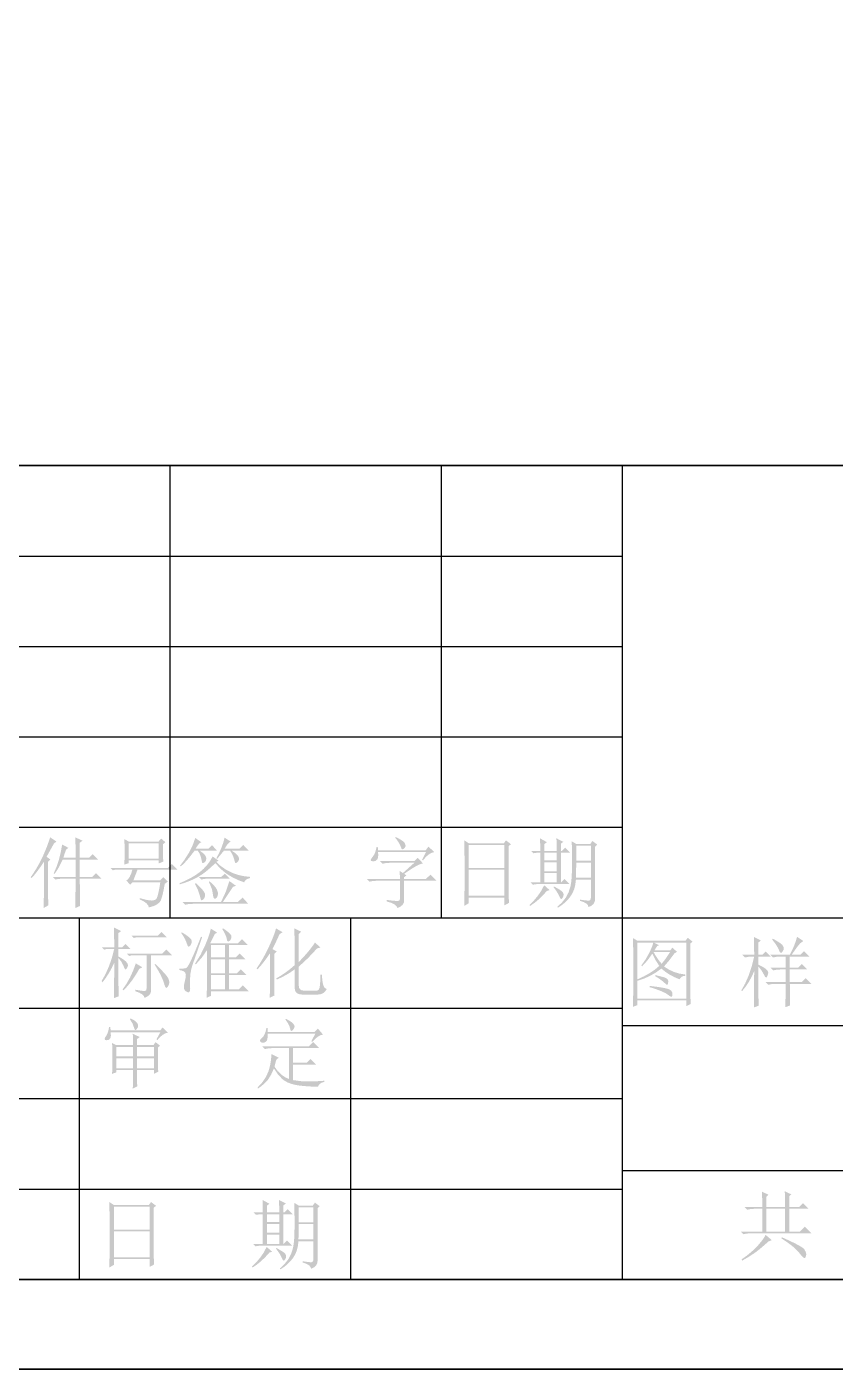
# Model space of a CAD drawing. Header units: millimetres. Extents: x 2928 to 3086, y 1537 to 1648.
# Drawn here: x 3026.66 to 3043.39, y 1536.66 to 1564.46 of the extents above; entities that cross this region are included whole.
import ezdxf

# ---------------------------------------------------------------- set-up
doc = ezdxf.new("R2010")
doc.units = ezdxf.units.MM
doc.layers.add('C00-00-00', color=7, linetype='Continuous')

msp = doc.modelspace()

# ---------------------------------------------------------------- hatches: boundary and pattern name
at = {"layer": 'C00-00-00'}
h = msp.add_hatch(color=256, dxfattribs=at)
h.paths.add_polyline_path([(3027.6656, 1547.2526), (3027.664, 1547.4759), (3027.6594, 1547.6743), (3027.8082, 1547.6061), (3027.7524, 1547.5627), (3027.7524, 1547.2526), (3027.9446, 1547.2526), (3028.019, 1547.327), (3028.1307, 1547.2154), (3027.7524, 1547.2154), (3027.7524, 1546.8557), (3028.0128, 1546.8557), (3028.0873, 1546.9302), (3028.1989, 1546.8185), (3027.7524, 1546.8185), (3027.7525, 1546.7066), (3027.7528, 1546.6065), (3027.7533, 1546.5183), (3027.7539, 1546.4418), (3027.7548, 1546.3772), (3027.7559, 1546.3244), (3027.7571, 1546.2834), (3027.7586, 1546.2542), (3027.6594, 1546.2108), (3027.6656, 1546.8185), (3027.3927, 1546.8185), (3027.3152, 1546.8139), (3027.2439, 1546.7999), (3027.1881, 1546.8557), (3027.6656, 1546.8557), (3027.6656, 1547.2154), (3027.3989, 1547.2154), (3027.3199, 1547.0542), (3027.2315, 1546.9177), (3027.2129, 1546.9302), (3027.2736, 1547.0728), (3027.3204, 1547.2154), (3027.3573, 1547.3642), (3027.3865, 1547.5255), (3027.5168, 1547.4573), (3027.4671, 1547.42), (3027.4408, 1547.3441), (3027.4113, 1547.2526)])
h.paths.add_polyline_path([(3027.0021, 1546.2108), (3027.0048, 1546.3015), (3027.0067, 1546.3813), (3027.0079, 1546.4503), (3027.0083, 1546.5085), (3027.0083, 1547.1658), (3026.9319, 1547.0542), (3026.8641, 1546.9612), (3026.8048, 1546.8867), (3026.754, 1546.8309), (3026.7354, 1546.8495), (3026.7884, 1546.9271), (3026.8491, 1547.0232), (3026.8828, 1547.0801), (3026.9186, 1547.1456), (3026.9564, 1547.2197), (3026.9959, 1547.3022), (3027.0718, 1547.4821), (3027.1385, 1547.6743), (3027.2687, 1547.5875), (3027.2191, 1547.5503), (3027.1652, 1547.4538), (3027.1214, 1547.3751), (3027.0877, 1547.3142), (3027.0641, 1547.2712), (3027.1447, 1547.2154), (3027.0951, 1547.172), (3027.0951, 1546.5271), (3027.0966, 1546.4062), (3027.1013, 1546.2666)])
h = msp.add_hatch(color=256, dxfattribs=at)
h.paths.add_polyline_path([(3029.4736, 1547.5317), (3029.474, 1547.4045), (3029.4751, 1547.3022), (3029.4771, 1547.2247), (3029.4798, 1547.172), (3029.3868, 1547.1348), (3029.3868, 1547.1968), (3028.7667, 1547.1968), (3028.7667, 1547.141), (3028.6736, 1547.11), (3028.6783, 1547.2374), (3028.6798, 1547.3725), (3028.6783, 1547.5087), (3028.6736, 1547.6371), (3028.7667, 1547.5875), (3029.3806, 1547.5875), (3029.4364, 1547.6495), (3029.5232, 1547.5751)])
h.paths.add_polyline_path([(3028.7667, 1547.5503), (3028.7667, 1547.234), (3029.3868, 1547.234), (3029.3868, 1547.5503)])
h.paths.add_polyline_path([(3029.5108, 1546.7131), (3029.497, 1546.6368), (3029.4837, 1546.5689), (3029.4707, 1546.5096), (3029.4581, 1546.4589), (3029.4459, 1546.4166), (3029.4341, 1546.3829), (3029.4226, 1546.3577), (3029.4116, 1546.341), (3029.3682, 1546.2989), (3029.3248, 1546.2708), (3029.2674, 1546.2478), (3029.1821, 1546.2232), (3029.1655, 1546.2686), (3029.1279, 1546.3116), (3029.0694, 1546.3523), (3028.9899, 1546.3906), (3028.9961, 1546.4155), (3029.0744, 1546.3937), (3029.1418, 1546.3782), (3029.1984, 1546.3689), (3029.2441, 1546.3658), (3029.2785, 1546.3705), (3029.3206, 1546.3844), (3029.3323, 1546.3941), (3029.3442, 1546.4139), (3029.3563, 1546.4437), (3029.3684, 1546.4837), (3029.3807, 1546.5337), (3029.393, 1546.5937), (3029.4054, 1546.6639), (3029.4178, 1546.7441), (3028.8473, 1546.7441), (3028.7915, 1546.6945), (3028.717, 1546.7813), (3028.7561, 1546.8139), (3028.7873, 1546.8619), (3028.815, 1546.9255), (3028.8411, 1547.0046), (3028.4876, 1547.0046), (3028.4318, 1546.9922), (3028.3822, 1547.0418), (3029.579, 1547.0418), (3029.6596, 1547.1224), (3029.7712, 1547.0046), (3028.9465, 1547.0046), (3028.8597, 1546.7813), (3029.4116, 1546.7813), (3029.4798, 1546.8495), (3029.5728, 1546.7565)])
h = msp.add_hatch(color=256, dxfattribs=at)
h.paths.add_polyline_path([(3030.142, 1547.6619), (3030.2661, 1547.5751), (3030.2378, 1547.5572), (3030.2087, 1547.5286), (3030.1789, 1547.489), (3030.1482, 1547.4386), (3030.4149, 1547.4386), (3030.4893, 1547.5131), (3030.5885, 1547.4014), (3030.2289, 1547.4014), (3030.2684, 1547.3747), (3030.3004, 1547.3503), (3030.3251, 1547.3282), (3030.3426, 1547.3084), (3030.364, 1547.2712), (3030.3715, 1547.234), (3030.3612, 1547.1906), (3030.3457, 1547.1673), (3030.3177, 1547.1472), (3030.3026, 1547.1418), (3030.2911, 1547.1441), (3030.2832, 1547.1542), (3030.2785, 1547.172), (3030.2692, 1547.2203), (3030.2537, 1547.2795), (3030.2289, 1547.3428), (3030.1917, 1547.4014), (3030.1296, 1547.4014), (3030.0583, 1547.3084), (3029.9932, 1547.2278), (3029.925, 1547.1518), (3029.8444, 1547.0728), (3029.8258, 1547.0852), (3029.9142, 1547.2033), (3030.0056, 1547.3477), (3030.0862, 1547.5056)])
h.paths.add_polyline_path([(3030.7498, 1547.6681), (3030.8738, 1547.5875), (3030.8451, 1547.5689), (3030.8149, 1547.5379), (3030.7831, 1547.4945), (3030.7498, 1547.4386), (3031.0536, 1547.4386), (3031.1342, 1547.5193), (3031.2459, 1547.4014), (3030.8924, 1547.4014), (3030.9624, 1547.3534), (3031.0123, 1547.3084), (3031.0417, 1547.2666), (3031.0495, 1547.2278), (3031.0402, 1547.1937), (3031.0185, 1547.1658), (3030.995, 1547.1472), (3030.9792, 1547.141), (3030.9684, 1547.1487), (3030.9606, 1547.172), (3030.9296, 1547.2733), (3030.9032, 1547.3319), (3030.8614, 1547.4014), (3030.7374, 1547.4014), (3030.5947, 1547.2278), (3030.5761, 1547.2402), (3030.6312, 1547.3414), (3030.6784, 1547.4464), (3030.718, 1547.5553)])
h.paths.add_polyline_path([(3030.5575, 1547.141), (3030.4657, 1547.0534), (3030.3761, 1546.9769), (3030.2889, 1546.9116), (3030.2041, 1546.8578), (3030.1172, 1546.812), (3030.0242, 1546.7707), (3029.925, 1546.7337), (3029.8196, 1546.7007), (3029.8196, 1546.7255), (3029.9386, 1546.7771), (3030.0475, 1546.8325), (3030.1463, 1546.8918), (3030.2351, 1546.955), (3030.3145, 1547.0239), (3030.3854, 1547.1007), (3030.4478, 1547.1852), (3030.5017, 1547.2774), (3030.6257, 1547.1906), (3030.5761, 1547.1658), (3030.6632, 1547.0854), (3030.7766, 1547.0066), (3030.9051, 1546.94), (3031.035, 1546.895), (3031.1606, 1546.8684), (3031.2769, 1546.8557), (3031.2769, 1546.8309), (3031.2319, 1546.8185), (3031.1962, 1546.7999), (3031.1699, 1546.7751), (3031.1528, 1546.7441), (3031.0461, 1546.7831), (3030.9255, 1546.8392), (3030.8089, 1546.9074), (3030.7126, 1546.9818), (3030.6304, 1547.0606)])
h.paths.add_polyline_path([(3030.1545, 1546.7255), (3030.2084, 1546.6759), (3030.2524, 1546.6325), (3030.2867, 1546.5953), (3030.3115, 1546.5643), (3030.3407, 1546.5116), (3030.3467, 1546.4651), (3030.3345, 1546.425), (3030.3115, 1546.3927), (3030.2867, 1546.3739), (3030.2681, 1546.372), (3030.2607, 1546.3794), (3030.2539, 1546.3953), (3030.2475, 1546.4197), (3030.2413, 1546.4527), (3030.1979, 1546.585), (3030.1358, 1546.7131)])
h.paths.add_polyline_path([(3030.4397, 1546.7627), (3030.4955, 1546.7104), (3030.5389, 1546.6651), (3030.5699, 1546.6267), (3030.5885, 1546.5953), (3030.6071, 1546.5457), (3030.6133, 1546.5085), (3030.6009, 1546.4527), (3030.587, 1546.4266), (3030.5699, 1546.4113), (3030.5544, 1546.4049), (3030.5451, 1546.4031), (3030.5283, 1546.4126), (3030.5162, 1546.4423), (3030.5066, 1546.4917), (3030.4955, 1546.5581), (3030.4862, 1546.598), (3030.4707, 1546.6433), (3030.449, 1546.6941), (3030.4211, 1546.7503)])
h.paths.add_polyline_path([(3030.849, 1546.7689), (3030.9854, 1546.6697), (3030.9234, 1546.6511), (3030.7126, 1546.3348), (3031.0226, 1546.3348), (3031.1218, 1546.4279), (3031.2397, 1546.2976), (3030.0862, 1546.2976), (3030.0041, 1546.293), (3029.9312, 1546.279), (3029.8754, 1546.3348), (3030.6753, 1546.3348), (3030.7715, 1546.5426)])
h.paths.add_polyline_path([(3030.2103, 1546.8557), (3030.6816, 1546.8557), (3030.756, 1546.9239), (3030.8552, 1546.8185), (3030.3839, 1546.8185), (3030.3296, 1546.8139), (3030.2661, 1546.7999)])
h = msp.add_hatch(color=256, dxfattribs=at)
h.paths.add_polyline_path([(3034.3782, 1546.8123), (3034.3767, 1546.8821), (3034.372, 1546.9798), (3034.4403, 1546.9364), (3034.6759, 1547.1472), (3034.1674, 1547.1472), (3034.0899, 1547.1425), (3034.0186, 1547.1286), (3033.9628, 1547.1844), (3034.6759, 1547.1844), (3034.7441, 1547.2526), (3034.8557, 1547.1348), (3034.8266, 1547.1287), (3034.7918, 1547.1166), (3034.7514, 1547.0985), (3034.7054, 1547.0743), (3034.6537, 1547.0442), (3034.5965, 1547.0081), (3034.5336, 1546.9659), (3034.4651, 1546.9177), (3034.5147, 1546.8867), (3034.4651, 1546.8495), (3034.4651, 1546.8123), (3034.9116, 1546.8123), (3035.0108, 1546.8991), (3035.1348, 1546.7751), (3034.4651, 1546.7751), (3034.4651, 1546.3782), (3034.4589, 1546.3236), (3034.4341, 1546.2775), (3034.3907, 1546.2399), (3034.3286, 1546.2108), (3034.3054, 1546.2519), (3034.2604, 1546.2883), (3034.1938, 1546.3201), (3034.1054, 1546.3472), (3034.1054, 1546.3782), (3034.1919, 1546.3678), (3034.2591, 1546.3609), (3034.3074, 1546.3576), (3034.3369, 1546.3576), (3034.3547, 1546.3615), (3034.3677, 1546.3702), (3034.3756, 1546.384), (3034.3782, 1546.4031), (3034.3782, 1546.7751), (3033.8946, 1546.7751), (3033.817, 1546.7705), (3033.7457, 1546.7565), (3033.6899, 1546.8123)])
h.paths.add_polyline_path([(3034.3969, 1547.4759), (3034.3802, 1547.5181), (3034.355, 1547.5642), (3034.3213, 1547.6142), (3034.279, 1547.6681), (3034.2914, 1547.6805), (3034.3658, 1547.6425), (3034.4217, 1547.6092), (3034.4589, 1547.5805), (3034.4775, 1547.5565), (3034.4914, 1547.5208), (3034.4961, 1547.5007), (3034.4899, 1547.4759), (3034.4713, 1547.451), (3034.4496, 1547.4324), (3034.4341, 1547.4262), (3034.4124, 1547.4386)])
h.paths.add_polyline_path([(3034.4093, 1547.4076), (3034.4651, 1547.4076), (3034.9116, 1547.4076), (3034.9674, 1547.4821), (3035.0914, 1547.3704), (3035.0301, 1547.3526), (3034.9705, 1547.3177), (3034.9123, 1547.2658), (3034.8557, 1547.1968), (3034.8371, 1547.2092), (3034.9178, 1547.3704), (3033.9256, 1547.3704), (3033.9291, 1547.3189), (3033.9271, 1547.2759), (3033.9198, 1547.2414), (3033.907, 1547.2154), (3033.87, 1547.1844), (3033.8222, 1547.1782), (3033.7832, 1547.1875), (3033.7705, 1547.203), (3033.7829, 1547.2278), (3033.847, 1547.3208), (3033.8731, 1547.3844), (3033.8946, 1547.4759), (3033.9194, 1547.4759), (3033.9256, 1547.4076)])
h = msp.add_hatch(color=256, dxfattribs=at)
h.paths.add_polyline_path([(3037.3697, 1547.358), (3037.3697, 1547.1968), (3037.6239, 1547.1968), (3037.6239, 1547.358)])
h.paths.add_polyline_path([(3037.3697, 1547.1596), (3037.3697, 1546.9736), (3037.6239, 1546.9736), (3037.6239, 1547.1596)])
h.paths.add_polyline_path([(3037.3697, 1546.9364), (3037.3697, 1546.7441), (3037.6239, 1546.7441), (3037.6239, 1546.9364)])
h.paths.add_polyline_path([(3037.2829, 1547.3952), (3037.2813, 1547.5379), (3037.2767, 1547.6557), (3037.4193, 1547.5751), (3037.3697, 1547.5379), (3037.3697, 1547.3952), (3037.6239, 1547.3952), (3037.6224, 1547.5162), (3037.6177, 1547.6557), (3037.7604, 1547.5813), (3037.7108, 1547.5441), (3037.7108, 1547.3952), (3037.7294, 1547.3952), (3037.7976, 1547.4635), (3037.903, 1547.358), (3037.7108, 1547.358), (3037.7108, 1546.7441), (3037.717, 1546.7441), (3037.7852, 1546.8123), (3037.8906, 1546.7069), (3037.2147, 1546.7069), (3037.1279, 1546.6945), (3037.0782, 1546.7441), (3037.2829, 1546.7441), (3037.2829, 1547.358), (3037.2271, 1547.358), (3037.1403, 1547.3456), (3037.0906, 1547.3952)])
h.paths.add_polyline_path([(3037.3635, 1546.6821), (3037.4751, 1546.5829), (3037.4193, 1546.5643), (3037.3348, 1546.4705), (3037.2488, 1546.3875), (3037.1612, 1546.3155), (3037.072, 1546.2542), (3037.0596, 1546.2728), (3037.1483, 1546.3627), (3037.2291, 1546.4589), (3037.3017, 1546.5643)])
h.paths.add_polyline_path([(3037.5681, 1546.6573), (3037.6348, 1546.6201), (3037.686, 1546.5891), (3037.7216, 1546.5643), (3037.7418, 1546.5457), (3037.7604, 1546.5162), (3037.7666, 1546.4899), (3037.7619, 1546.4589), (3037.748, 1546.4279), (3037.7309, 1546.4046), (3037.717, 1546.3969), (3037.6984, 1546.4093), (3037.6798, 1546.4465), (3037.6604, 1546.4891), (3037.6332, 1546.5364), (3037.5984, 1546.5883), (3037.5557, 1546.6449)])
h.paths.add_polyline_path([(3038.027, 1547.5007), (3038.027, 1547.1906), (3038.3309, 1547.1906), (3038.3309, 1547.5007)])
h.paths.add_polyline_path([(3038.027, 1547.1534), (3038.0255, 1546.9875), (3038.0208, 1546.8371), (3038.3309, 1546.8371), (3038.3309, 1547.1534)])
h.paths.add_polyline_path([(3038.1076, 1546.3844), (3038.1623, 1546.3763), (3038.2087, 1546.3702), (3038.2469, 1546.3661), (3038.2771, 1546.3638), (3038.3004, 1546.3665), (3038.3172, 1546.378), (3038.3274, 1546.3984), (3038.3309, 1546.4279), (3038.3309, 1546.7999), (3038.0208, 1546.7999), (3038.0088, 1546.6964), (3037.9854, 1546.603), (3037.9508, 1546.5197), (3037.9051, 1546.4465), (3037.8508, 1546.381), (3037.7901, 1546.3209), (3037.7228, 1546.2662), (3037.6487, 1546.217), (3037.6363, 1546.2356), (3037.7325, 1546.3266), (3037.81, 1546.4237), (3037.8689, 1546.5351), (3037.9092, 1546.6635), (3037.9228, 1546.743), (3037.9325, 1546.8449), (3037.9383, 1546.9693), (3037.9402, 1547.1162), (3037.9398, 1547.2646), (3037.9387, 1547.3937), (3037.9367, 1547.5034), (3037.934, 1547.5937), (3038.027, 1547.5379), (3038.3185, 1547.5379), (3038.3619, 1547.5999), (3038.4611, 1547.5255), (3038.4177, 1547.4821), (3038.4177, 1546.4031), (3038.4115, 1546.3457), (3038.3867, 1546.2976), (3038.3433, 1546.2589), (3038.2813, 1546.2294), (3038.2704, 1546.2678), (3038.2379, 1546.3023), (3038.1836, 1546.3329), (3038.1076, 1546.3596)])
h = msp.add_hatch(color=256, dxfattribs=at)
h.paths.add_polyline_path([(3035.8035, 1547.5131), (3035.8035, 1547.0418), (3036.5415, 1547.0418), (3036.5415, 1547.5131)])
h.paths.add_polyline_path([(3035.8035, 1547.0046), (3035.8035, 1546.4651), (3036.5415, 1546.4651), (3036.5415, 1547.0046)])
h.paths.add_polyline_path([(3035.7105, 1546.2542), (3035.7132, 1546.4333), (3035.7152, 1546.6048), (3035.7163, 1546.769), (3035.7167, 1546.926), (3035.7163, 1547.0841), (3035.7152, 1547.2513), (3035.7132, 1547.4274), (3035.7105, 1547.6123), (3035.8035, 1547.5503), (3036.5291, 1547.5503), (3036.5725, 1547.6123), (3036.6779, 1547.5317), (3036.6283, 1547.4945), (3036.6283, 1546.6449), (3036.6298, 1546.4728), (3036.6345, 1546.3162), (3036.5415, 1546.2666), (3036.5415, 1546.4279), (3035.8035, 1546.4279), (3035.8035, 1546.31)])
h = msp.add_hatch(color=256, dxfattribs=at)
h.paths.add_polyline_path([(3029.3198, 1545.0513), (3029.3754, 1544.9952), (3029.4245, 1544.9447), (3029.4669, 1544.8998), (3029.5028, 1544.8606), (3029.532, 1544.827), (3029.5547, 1544.7989), (3029.5708, 1544.7766), (3029.5803, 1544.7598), (3029.5989, 1544.7102), (3029.6051, 1544.673), (3029.5989, 1544.6311), (3029.5803, 1544.5924), (3029.5601, 1544.5645), (3029.5493, 1544.5552), (3029.5342, 1544.5618), (3029.5198, 1544.5815), (3029.5063, 1544.6145), (3029.4935, 1544.6606), (3029.4652, 1544.7377), (3029.4237, 1544.8265), (3029.3691, 1544.9268), (3029.3012, 1545.0389)])
h.paths.add_polyline_path([(3028.8175, 1545.6404), (3029.3694, 1545.6404), (3029.4439, 1545.7148), (3029.5555, 1545.6032), (3028.923, 1545.6032), (3028.8671, 1545.5908)])
h.paths.add_polyline_path([(3028.9044, 1544.518), (3028.9795, 1544.5048), (3029.0377, 1544.4963), (3029.0788, 1544.4924), (3029.1028, 1544.4932), (3029.126, 1544.5087), (3029.1338, 1544.5428), (3029.1338, 1545.2311), (3028.8299, 1545.2311), (3028.7741, 1545.2187), (3028.7245, 1545.2683), (3029.4625, 1545.2683), (3029.5431, 1545.3489), (3029.6609, 1545.2311), (3029.2268, 1545.2311), (3029.2268, 1544.4932), (3029.216, 1544.447), (3029.1896, 1544.4079), (3029.1477, 1544.3757), (3029.0904, 1544.3505), (3029.0788, 1544.387), (3029.0439, 1544.4218), (3028.9857, 1544.4552), (3028.9044, 1544.487)])
h.paths.add_polyline_path([(3028.9106, 1545.0637), (3029.047, 1544.983), (3028.985, 1544.952), (3028.9063, 1544.8195), (3028.8253, 1544.7009), (3028.742, 1544.5962), (3028.6563, 1544.5056), (3028.6377, 1544.5242), (3028.7199, 1544.6439), (3028.7927, 1544.7738), (3028.8563, 1544.9137)])
h.paths.add_polyline_path([(3028.5509, 1545.1753), (3028.551, 1545.0164), (3028.5513, 1544.8745), (3028.5518, 1544.7497), (3028.5524, 1544.642), (3028.5533, 1544.5513), (3028.5544, 1544.4777), (3028.5556, 1544.4211), (3028.5571, 1544.3815), (3028.4579, 1544.3443), (3028.4606, 1544.4901), (3028.4625, 1544.6606), (3028.4637, 1544.8559), (3028.4641, 1545.0761), (3028.4141, 1544.9695), (3028.3571, 1544.8668), (3028.2931, 1544.7679), (3028.2222, 1544.673), (3028.2036, 1544.6978), (3028.285, 1544.8439), (3028.3555, 1545.0032), (3028.4152, 1545.1757), (3028.4641, 1545.3613), (3028.309, 1545.3613), (3028.2532, 1545.3489), (3028.2036, 1545.3985), (3028.4641, 1545.3985), (3028.4637, 1545.5125), (3028.4625, 1545.6187), (3028.4606, 1545.7171), (3028.4579, 1545.8078), (3028.6067, 1545.7334), (3028.5509, 1545.69), (3028.5509, 1545.3985), (3028.6315, 1545.3985), (3028.6997, 1545.4667), (3028.8051, 1545.3613), (3028.5509, 1545.3613), (3028.5509, 1545.2063), (3028.6048, 1545.1764), (3028.6488, 1545.1489), (3028.6831, 1545.1237), (3028.708, 1545.1009), (3028.7387, 1545.0606), (3028.7493, 1545.0265), (3028.7447, 1545.0035), (3028.7307, 1544.9727), (3028.7137, 1544.9476), (3028.6997, 1544.9396), (3028.69, 1544.9443), (3028.6796, 1544.9582), (3028.6683, 1544.9815), (3028.6563, 1545.0141), (3028.6082, 1545.104)])
h = msp.add_hatch(color=256, dxfattribs=at)
h.paths.add_polyline_path([(3030.3775, 1544.3505), (3030.3802, 1544.4521), (3030.3822, 1544.5335), (3030.3833, 1544.5947), (3030.3837, 1544.6358), (3030.3837, 1545.3365), (3030.2767, 1545.183), (3030.1543, 1545.0451), (3030.1357, 1545.0575), (3030.2506, 1545.2407), (3030.3486, 1545.444), (3030.3896, 1545.5455), (3030.4227, 1545.636), (3030.4477, 1545.7152), (3030.4643, 1545.783), (3030.5945, 1545.7024), (3030.5449, 1545.6714), (3030.4938, 1545.5675), (3030.4519, 1545.4791), (3031.0224, 1545.4791), (3031.1092, 1545.566), (3031.2333, 1545.4419), (3030.8426, 1545.4419), (3030.8426, 1545.1877), (3030.979, 1545.1877), (3031.0596, 1545.2683), (3031.1775, 1545.1505), (3030.8426, 1545.1505), (3030.8426, 1544.859), (3031.0038, 1544.859), (3031.0844, 1544.9396), (3031.2023, 1544.8218), (3030.8426, 1544.8218), (3030.8426, 1544.5242), (3031.041, 1544.5242), (3031.1278, 1544.611), (3031.2519, 1544.487), (3030.4705, 1544.487), (3030.4705, 1544.3939)])
h.paths.add_polyline_path([(3030.7558, 1545.4419), (3030.4705, 1545.4419), (3030.4705, 1545.1877), (3030.7558, 1545.1877)])
h.paths.add_polyline_path([(3030.4705, 1545.1505), (3030.4705, 1544.859), (3030.7558, 1544.859), (3030.7558, 1545.1505)])
h.paths.add_polyline_path([(3030.4705, 1544.8218), (3030.4705, 1544.5242), (3030.7558, 1544.5242), (3030.7558, 1544.8218)])
h.paths.add_polyline_path([(3030.7, 1545.7768), (3030.7186, 1545.7892), (3030.7969, 1545.7342), (3030.8519, 1545.6869), (3030.8837, 1545.6473), (3030.8922, 1545.6156), (3030.8813, 1545.5678), (3030.8612, 1545.537), (3030.8395, 1545.5213), (3030.824, 1545.5163), (3030.8127, 1545.5202), (3030.8038, 1545.5318), (3030.7972, 1545.5512), (3030.793, 1545.5784), (3030.7802, 1545.621), (3030.7604, 1545.6683), (3030.7337, 1545.7202)])
h.paths.add_polyline_path([(3029.8628, 1545.7086), (3029.9547, 1545.6505), (3030.0196, 1545.6003), (3030.0578, 1545.5583), (3030.0695, 1545.5246), (3030.0615, 1545.4735), (3030.0426, 1545.4378), (3030.0209, 1545.4174), (3030.0054, 1545.4109), (3029.9961, 1545.4148), (3029.9868, 1545.4264), (3029.9775, 1545.4458), (3029.9682, 1545.4729), (3029.9516, 1545.5194), (3029.9264, 1545.5722), (3029.8926, 1545.6311), (3029.8504, 1545.6962)])
h.paths.add_polyline_path([(3029.8132, 1544.952), (3029.8879, 1544.9554), (3029.9517, 1544.9665), (3029.9694, 1544.9801), (3029.9931, 1545.013), (3030.0228, 1545.0652), (3030.0584, 1545.1368), (3030.0999, 1545.2276), (3030.1473, 1545.3377), (3030.2006, 1545.467), (3030.2597, 1545.6156), (3030.2845, 1545.6094), (3030.2318, 1545.4547), (3030.1853, 1545.3195), (3030.145, 1545.2036), (3030.1108, 1545.1071), (3030.0806, 1545.0214), (3030.0581, 1544.9383), (3030.0434, 1544.858), (3030.0364, 1544.7805), (3030.0341, 1544.7087), (3030.0333, 1544.6453), (3030.0341, 1544.5901), (3030.0364, 1544.5428), (3030.0334, 1544.5032), (3030.0243, 1544.4774), (3030.0094, 1544.4652), (3029.9889, 1544.4663), (3029.9499, 1544.4846), (3029.9248, 1544.5076), (3029.9109, 1544.5384), (3029.9062, 1544.5738), (3029.9124, 1544.6358), (3029.9434, 1544.7722), (3029.9468, 1544.828), (3029.9331, 1544.8714), (3029.9175, 1544.8889), (3029.8925, 1544.904), (3029.8578, 1544.9168), (3029.8132, 1544.9272)])
h = msp.add_hatch(color=256, dxfattribs=at)
h.paths.add_polyline_path([(3031.6832, 1544.3505), (3031.6879, 1544.5443), (3031.6894, 1544.7288), (3031.6894, 1545.2745), (3031.622, 1545.1768), (3031.5561, 1545.0885), (3031.4918, 1545.0094), (3031.429, 1544.9396), (3031.4104, 1544.9582), (3031.4774, 1545.0582), (3031.5421, 1545.166), (3031.6045, 1545.2815), (3031.6646, 1545.4047), (3031.7181, 1545.5241), (3031.7607, 1545.628), (3031.7925, 1545.7163), (3031.8134, 1545.7892), (3031.9499, 1545.7086), (3031.8879, 1545.6714), (3031.8103, 1545.5039), (3031.739, 1545.3613), (3031.8258, 1545.3117), (3031.7762, 1545.2621), (3031.7762, 1544.5862), (3031.7778, 1544.5056), (3031.7824, 1544.4001)])
h.paths.add_polyline_path([(3032.1979, 1545.0265), (3032.1979, 1545.4729), (3032.1964, 1545.6202), (3032.1917, 1545.7892), (3032.3343, 1545.721), (3032.2847, 1545.6714), (3032.2847, 1545.0947), (3032.3749, 1545.1861), (3032.4728, 1545.2993), (3032.5205, 1545.3582), (3032.5609, 1545.4109), (3032.594, 1545.4574), (3032.6196, 1545.4977), (3032.7312, 1545.3923), (3032.663, 1545.3737), (3032.4785, 1545.1768), (3032.2847, 1544.9954), (3032.2847, 1544.6048), (3032.2913, 1544.5587), (3032.3111, 1544.5257), (3032.344, 1544.5059), (3032.3902, 1544.4994), (3032.6568, 1544.4994), (3032.6793, 1544.5044), (3032.6971, 1544.5195), (3032.7103, 1544.5447), (3032.7188, 1544.58), (3032.7242, 1544.6257), (3032.7281, 1544.6823), (3032.7304, 1544.7497), (3032.7312, 1544.828), (3032.7622, 1544.828), (3032.7688, 1544.7513), (3032.7762, 1544.6885), (3032.7843, 1544.6397), (3032.7932, 1544.6048), (3032.8196, 1544.5583), (3032.8614, 1544.5304), (3032.8293, 1544.4815), (3032.7886, 1544.4466), (3032.7394, 1544.4257), (3032.6816, 1544.4187), (3032.3529, 1544.4187), (3032.2851, 1544.4277), (3032.2367, 1544.4544), (3032.2076, 1544.499), (3032.1979, 1544.5614), (3032.1979, 1544.9396), (3032.1142, 1544.88), (3032.0243, 1544.8249), (3031.9282, 1544.7745), (3031.8258, 1544.7288), (3031.8196, 1544.7536), (3031.9247, 1544.8172), (3032.0227, 1544.8838), (3032.1138, 1544.9536)])
h = msp.add_hatch(color=256, dxfattribs=at)
h.paths.add_polyline_path([(3040.3909, 1545.4773), (3040.3909, 1544.4479), (3040.3925, 1544.3301), (3040.3971, 1544.2246), (3040.3041, 1544.175), (3040.3041, 1544.2991), (3039.2933, 1544.2991), (3039.2933, 1544.1998), (3039.2003, 1544.1626), (3039.2065, 1544.4169), (3039.2065, 1545.3533), (3039.2049, 1545.4649), (3039.2003, 1545.5889), (3039.2933, 1545.5331), (3040.2917, 1545.5331), (3040.3351, 1545.5951), (3040.4343, 1545.5145)])
h.paths.add_polyline_path([(3039.2933, 1545.4959), (3039.2933, 1544.7331), (3039.4309, 1544.7971), (3039.5522, 1544.8649), (3039.6572, 1544.9366), (3039.746, 1545.0122), (3039.67, 1545.1316), (3039.6034, 1545.2664), (3039.501, 1545.1238), (3039.3925, 1545.006), (3039.3739, 1545.0184), (3039.4654, 1545.1504), (3039.5413, 1545.2871), (3039.572, 1545.3526), (3039.5956, 1545.4093), (3039.6123, 1545.4572), (3039.622, 1545.4959)])
h.paths.add_polyline_path([(3039.2933, 1544.3363), (3040.3041, 1544.3363), (3040.3041, 1545.4959), (3039.6344, 1545.4959), (3039.7398, 1545.4401), (3039.7026, 1545.4215), (3039.67, 1545.3719), (3039.6468, 1545.3347), (3039.9754, 1545.3347), (3040.0188, 1545.3905), (3040.1118, 1545.3036), (3040.0622, 1545.2726), (3039.9553, 1545.13), (3039.8452, 1544.9998), (3039.9448, 1544.9358), (3040.0514, 1544.8866), (3040.1649, 1544.8521), (3040.2855, 1544.8324), (3040.2855, 1544.8076), (3040.2432, 1544.8006), (3040.2095, 1544.7858), (3040.1843, 1544.7634), (3040.1677, 1544.7331), (3040.0626, 1544.7773), (3039.9646, 1544.8293), (3039.8735, 1544.8889), (3039.7894, 1544.9564), (3039.677, 1544.8754), (3039.5568, 1544.806), (3039.4289, 1544.7483), (3039.2933, 1544.7021)])
h.paths.add_polyline_path([(3039.6282, 1545.2974), (3039.6712, 1545.2242), (3039.7134, 1545.1595), (3039.7549, 1545.1033), (3039.7956, 1545.0556), (3039.8824, 1545.1657), (3039.9692, 1545.2974)])
h.paths.add_polyline_path([(3039.6654, 1544.82), (3039.7344, 1544.8048), (3039.7925, 1544.7905), (3039.8398, 1544.7769), (3039.8762, 1544.7641), (3039.9029, 1544.7494), (3039.9212, 1544.7303), (3039.9309, 1544.7069), (3039.932, 1544.6794), (3039.9281, 1544.6538), (3039.9227, 1544.6357), (3039.9157, 1544.625), (3039.9072, 1544.6215), (3039.8871, 1544.6293), (3039.8638, 1544.6525), (3039.8278, 1544.6851), (3039.7816, 1544.7207), (3039.7254, 1544.7595), (3039.6592, 1544.8014)])
h.paths.add_polyline_path([(3039.5475, 1544.5967), (3039.6778, 1544.5812), (3039.7834, 1544.566), (3039.8647, 1544.5511), (3039.9217, 1544.5368), (3039.9616, 1544.5205), (3039.9912, 1544.4993), (3040.0103, 1544.4731), (3040.0188, 1544.4417), (3040.0196, 1544.4118), (3040.0157, 1544.3905), (3040.0072, 1544.3777), (3039.994, 1544.3735), (3039.9692, 1544.3828), (3039.932, 1544.4107), (3039.8731, 1544.4487), (3039.7894, 1544.4882), (3039.6809, 1544.5293), (3039.5475, 1544.5719)])
h = msp.add_hatch(color=256, dxfattribs=at)
h.paths.add_polyline_path([(3042.0828, 1545.5579), (3042.0952, 1545.5765), (3042.1805, 1545.5277), (3042.2441, 1545.4868), (3042.2859, 1545.4541), (3042.3061, 1545.4297), (3042.32, 1545.3969), (3042.3247, 1545.3781), (3042.3185, 1545.3458), (3042.2999, 1545.3119), (3042.2797, 1545.2869), (3042.2689, 1545.2788), (3042.2456, 1545.2928), (3042.2255, 1545.3347), (3042.2049, 1545.3812), (3042.1743, 1545.4339), (3042.1336, 1545.4928)])
h.paths.add_polyline_path([(3042.4487, 1544.6401), (3042.4491, 1544.4959), (3042.4502, 1544.3735), (3042.4522, 1544.2727), (3042.4549, 1544.1936), (3042.3557, 1544.1564), (3042.3603, 1544.389), (3042.3619, 1544.6401), (3042.151, 1544.6401), (3042.0735, 1544.6355), (3042.0022, 1544.6215), (3041.9464, 1544.6773), (3042.3619, 1544.6773), (3042.3619, 1544.9378), (3042.2565, 1544.9378), (3042.1789, 1544.9331), (3042.1076, 1544.9192), (3042.0518, 1544.975), (3042.3619, 1544.975), (3042.3619, 1545.2044), (3042.2503, 1545.2044), (3042.1727, 1545.1998), (3042.1014, 1545.1858), (3042.0456, 1545.2416), (3042.4487, 1545.2416), (3042.4999, 1545.344), (3042.5417, 1545.4401), (3042.5743, 1545.53), (3042.5975, 1545.6137), (3042.7278, 1545.5269), (3042.6657, 1545.4819), (3042.6037, 1545.4091), (3042.4859, 1545.2416), (3042.6657, 1545.2416), (3042.7402, 1545.316), (3042.8518, 1545.2044), (3042.4487, 1545.2044), (3042.4487, 1544.975), (3042.6223, 1544.975), (3042.6967, 1545.0494), (3042.8084, 1544.9378), (3042.4487, 1544.9378), (3042.4487, 1544.6773), (3042.6967, 1544.6773), (3042.7774, 1544.7579), (3042.8952, 1544.6401)])
h.paths.add_polyline_path([(3041.7976, 1544.4975), (3041.798, 1544.4456), (3041.7991, 1544.3766), (3041.8011, 1544.2905), (3041.8038, 1544.1874), (3041.7046, 1544.1502), (3041.7092, 1544.5207), (3041.7108, 1544.9006), (3041.6557, 1544.782), (3041.596, 1544.6742), (3041.5317, 1544.5773), (3041.4627, 1544.4913), (3041.4441, 1544.5037), (3041.5259, 1544.6498), (3041.5976, 1544.8153), (3041.6592, 1545.0002), (3041.7108, 1545.2044), (3041.6674, 1545.2044), (3041.5898, 1545.1998), (3041.5185, 1545.1858), (3041.4627, 1545.2416), (3041.7108, 1545.2416), (3041.7104, 1545.323), (3041.7092, 1545.4122), (3041.7073, 1545.5091), (3041.7046, 1545.6137), (3041.8472, 1545.5393), (3041.7976, 1545.4959), (3041.7976, 1545.2416), (3041.8782, 1545.2416), (3041.9464, 1545.3098), (3042.0518, 1545.2044), (3041.7976, 1545.2044), (3041.7976, 1545.037), (3041.8518, 1545.0103), (3041.8968, 1544.9858), (3041.9325, 1544.9637), (3041.9588, 1544.944), (3041.9914, 1544.9068), (3042.0022, 1544.8696), (3041.9978, 1544.8417), (3041.9857, 1544.8076), (3041.9715, 1544.7796), (3041.9588, 1544.7703), (3041.9387, 1544.7843), (3041.9154, 1544.8262), (3041.8642, 1544.9161), (3041.7976, 1544.9998)])
h = msp.add_hatch(color=256, dxfattribs=at)
h.paths.add_polyline_path([(3028.5074, 1543.3336), (3028.5074, 1543.1352), (3028.8546, 1543.1352), (3028.8546, 1543.3336)])
h.paths.add_polyline_path([(3028.9352, 1543.3336), (3028.9352, 1543.1352), (3029.2887, 1543.1352), (3029.2887, 1543.3336)])
h.paths.add_polyline_path([(3028.5074, 1543.098), (3028.5074, 1542.8933), (3028.8546, 1542.8933), (3028.8546, 1543.098)])
h.paths.add_polyline_path([(3028.9352, 1543.098), (3028.9352, 1542.8933), (3029.2887, 1542.8933), (3029.2887, 1543.098)])
h.paths.add_polyline_path([(3028.8546, 1543.3708), (3028.8531, 1543.4979), (3028.8484, 1543.6064), (3028.991, 1543.5382), (3028.9352, 1543.4948), (3028.9352, 1543.3708), (3029.2763, 1543.3708), (3029.3197, 1543.4328), (3029.4127, 1543.3584), (3029.3693, 1543.3212), (3029.3694, 1543.2225), (3029.3697, 1543.134), (3029.3702, 1543.0558), (3029.3709, 1542.9879), (3029.3717, 1542.9302), (3029.3728, 1542.8829), (3029.3741, 1542.8457), (3029.3755, 1542.8189), (3029.2887, 1542.7755), (3029.2887, 1542.8561), (3028.9352, 1542.8561), (3028.9356, 1542.7394), (3028.9368, 1542.6437), (3028.9387, 1542.5689), (3028.9414, 1542.515), (3028.8484, 1542.4716), (3028.8511, 1542.5398), (3028.8531, 1542.6267), (3028.8542, 1542.7321), (3028.8546, 1542.8561), (3028.5074, 1542.8561), (3028.5074, 1542.8065), (3028.4205, 1542.7755), (3028.4252, 1542.9243), (3028.4267, 1543.098), (3028.4252, 1543.27), (3028.4205, 1543.4142), (3028.5074, 1543.3708)])
h.paths.add_polyline_path([(3028.7864, 1543.9103), (3028.805, 1543.9227), (3028.8476, 1543.9014), (3028.8825, 1543.8809), (3028.9097, 1543.8611), (3028.929, 1543.8421), (3028.9523, 1543.8064), (3028.96, 1543.7739), (3028.9541, 1543.7429), (3028.9373, 1543.7119), (3028.9184, 1543.6886), (3028.9042, 1543.6809), (3028.8872, 1543.6948), (3028.8732, 1543.7367), (3028.8422, 1543.8204)])
h.paths.add_polyline_path([(3029.3383, 1543.4886), (3029.4189, 1543.6375), (3028.3895, 1543.6375), (3028.3957, 1543.5692), (3028.3895, 1543.5292), (3028.3709, 1543.4969), (3028.3417, 1543.4767), (3028.3048, 1543.4721), (3028.2751, 1543.4796), (3028.2655, 1543.4948), (3028.2717, 1543.5212), (3028.2903, 1543.5506), (3028.3132, 1543.5886), (3028.3322, 1543.6344), (3028.3473, 1543.6878), (3028.3585, 1543.7491), (3028.3833, 1543.7491), (3028.3895, 1543.6747), (3029.4127, 1543.6747), (3029.4685, 1543.7367), (3029.574, 1543.6251), (3029.5255, 1543.6158), (3029.4732, 1543.5878), (3029.417, 1543.5413), (3029.3569, 1543.4762)])
h = msp.add_hatch(color=256, dxfattribs=at)
h.paths.add_polyline_path([(3031.8195, 1543.0669), (3031.7978, 1542.991), (3031.7823, 1542.9243), (3031.849, 1542.8331), (3031.9249, 1542.759), (3032.004, 1542.7044), (3032.08, 1542.6701), (3032.08, 1543.3088), (3031.7327, 1543.3088), (3031.6552, 1543.3041), (3031.5839, 1543.2902), (3031.5281, 1543.346), (3032.4955, 1543.346), (3032.5823, 1543.4328), (3032.7063, 1543.3088), (3032.1668, 1543.3088), (3032.1668, 1543.0049), (3032.4458, 1543.0049), (3032.5265, 1543.0856), (3032.6443, 1542.9677), (3032.1668, 1542.9677), (3032.1668, 1542.6453), (3032.3389, 1542.6233), (3032.5079, 1542.6184), (3032.6675, 1542.6233), (3032.8117, 1542.6329), (3032.8117, 1542.6081), (3032.764, 1542.5949), (3032.7264, 1542.574), (3032.6989, 1542.5453), (3032.6815, 1542.5088), (3032.5304, 1542.5138), (3032.3996, 1542.5225), (3032.2894, 1542.5347), (3032.1999, 1542.5502), (3032.1247, 1542.5703), (3032.0572, 1542.5964), (3031.9976, 1542.6284), (3031.9456, 1542.6659), (3031.8539, 1542.7633), (3031.7699, 1542.8871), (3031.711, 1542.7571), (3031.6459, 1542.6535), (3031.6075, 1542.6094), (3031.5606, 1542.5641), (3031.5052, 1542.5181), (3031.4413, 1542.4716), (3031.4289, 1542.4902), (3031.5327, 1542.6034), (3031.6087, 1542.7197), (3031.6601, 1542.8362), (3031.6914, 1542.9512), (3031.7097, 1543.0672), (3031.7203, 1543.1848), (3031.8691, 1543.1104)])
h.paths.add_polyline_path([(3032.0056, 1543.9041), (3032.018, 1543.9165), (3032.0714, 1543.8871), (3032.1141, 1543.861), (3032.1459, 1543.8383), (3032.1668, 1543.8194), (3032.19, 1543.7865), (3032.1978, 1543.7553), (3032.1903, 1543.7243), (3032.1689, 1543.6933), (3032.1469, 1543.67), (3032.1358, 1543.6623), (3032.1156, 1543.6762), (3032.1048, 1543.7181), (3032.0916, 1543.7599), (3032.0707, 1543.8049), (3032.042, 1543.8529)])
h.paths.add_polyline_path([(3032.5451, 1543.4514), (3032.6257, 1543.6064), (3031.6397, 1543.6064), (3031.6397, 1543.5425), (3031.6337, 1543.4935), (3031.622, 1543.4597), (3031.6046, 1543.4411), (3031.5702, 1543.4253), (3031.5467, 1543.4204), (3031.5221, 1543.4238), (3031.4991, 1543.4349), (3031.4834, 1543.4486), (3031.4785, 1543.4576), (3031.4909, 1543.4871), (3031.5281, 1543.5258), (3031.5568, 1543.5592), (3031.5808, 1543.6033), (3031.6002, 1543.6584), (3031.6149, 1543.7243), (3031.6397, 1543.7243), (3031.6397, 1543.6437), (3032.6133, 1543.6437), (3032.6815, 1543.7119), (3032.7869, 1543.5878), (3032.7404, 1543.5785), (3032.6877, 1543.5506), (3032.6288, 1543.5041), (3032.5637, 1543.439)])
h = msp.add_hatch(color=256, dxfattribs=at)
h.paths.add_polyline_path([(3031.6264, 1539.8673), (3031.6264, 1539.706), (3031.8806, 1539.706), (3031.8806, 1539.8673)])
h.paths.add_polyline_path([(3031.6264, 1539.6688), (3031.6264, 1539.4828), (3031.8806, 1539.4828), (3031.8806, 1539.6688)])
h.paths.add_polyline_path([(3031.6264, 1539.4456), (3031.6264, 1539.2534), (3031.8806, 1539.2534), (3031.8806, 1539.4456)])
h.paths.add_polyline_path([(3031.5395, 1539.9045), (3031.538, 1540.0471), (3031.5333, 1540.1649), (3031.676, 1540.0843), (3031.6264, 1540.0471), (3031.6264, 1539.9045), (3031.8806, 1539.9045), (3031.8791, 1540.0254), (3031.8744, 1540.1649), (3032.017, 1540.0905), (3031.9674, 1540.0533), (3031.9674, 1539.9045), (3031.986, 1539.9045), (3032.0542, 1539.9727), (3032.1597, 1539.8673), (3031.9674, 1539.8673), (3031.9674, 1539.2534), (3031.9736, 1539.2534), (3032.0418, 1539.3216), (3032.1473, 1539.2161), (3031.4713, 1539.2161), (3031.3845, 1539.2037), (3031.3349, 1539.2534), (3031.5395, 1539.2534), (3031.5395, 1539.8673), (3031.4837, 1539.8673), (3031.3969, 1539.8549), (3031.3473, 1539.9045)])
h.paths.add_polyline_path([(3031.6202, 1539.1913), (3031.7318, 1539.0921), (3031.676, 1539.0735), (3031.5915, 1538.9797), (3031.5054, 1538.8968), (3031.4178, 1538.8247), (3031.3287, 1538.7635), (3031.3163, 1538.7821), (3031.4049, 1538.872), (3031.4858, 1538.9681), (3031.5584, 1539.0735)])
h.paths.add_polyline_path([(3031.8248, 1539.1665), (3031.8915, 1539.1293), (3031.9426, 1539.0983), (3031.9783, 1539.0735), (3031.9984, 1539.0549), (3032.017, 1539.0255), (3032.0232, 1538.9991), (3032.0186, 1538.9681), (3032.0046, 1538.9371), (3031.9876, 1538.9138), (3031.9736, 1538.9061), (3031.955, 1538.9185), (3031.9364, 1538.9557), (3031.917, 1538.9983), (3031.8899, 1539.0456), (3031.855, 1539.0975), (3031.8124, 1539.1541)])
h.paths.add_polyline_path([(3032.2837, 1540.0099), (3032.2837, 1539.6998), (3032.5875, 1539.6998), (3032.5875, 1540.0099)])
h.paths.add_polyline_path([(3032.2837, 1539.6626), (3032.2821, 1539.4967), (3032.2775, 1539.3464), (3032.5875, 1539.3464), (3032.5875, 1539.6626)])
h.paths.add_polyline_path([(3032.3643, 1538.8937), (3032.419, 1538.8855), (3032.4653, 1538.8795), (3032.5035, 1538.8754), (3032.5338, 1538.873), (3032.557, 1538.8758), (3032.5738, 1538.8872), (3032.5841, 1538.9076), (3032.5875, 1538.9371), (3032.5875, 1539.3092), (3032.2775, 1539.3092), (3032.2655, 1539.2057), (3032.2421, 1539.1123), (3032.2074, 1539.0289), (3032.1617, 1538.9557), (3032.1074, 1538.8902), (3032.0467, 1538.8301), (3031.9795, 1538.7755), (3031.9054, 1538.7263), (3031.893, 1538.7449), (3031.9891, 1538.8358), (3032.0666, 1538.933), (3032.1255, 1539.0443), (3032.1659, 1539.1727), (3032.1794, 1539.2522), (3032.1891, 1539.3541), (3032.1949, 1539.4785), (3032.1969, 1539.6254), (3032.1965, 1539.7739), (3032.1953, 1539.9029), (3032.1934, 1540.0126), (3032.1907, 1540.1029), (3032.2837, 1540.0471), (3032.5751, 1540.0471), (3032.6185, 1540.1091), (3032.7178, 1540.0347), (3032.6744, 1539.9913), (3032.6744, 1538.9123), (3032.6682, 1538.8549), (3032.6433, 1538.8069), (3032.5999, 1538.7681), (3032.5379, 1538.7387), (3032.5271, 1538.777), (3032.4945, 1538.8115), (3032.4403, 1538.8421), (3032.3643, 1538.8689)])
h = msp.add_hatch(color=256, dxfattribs=at)
h.paths.add_polyline_path([(3041.9649, 1539.9808), (3041.9649, 1539.5095), (3042.3494, 1539.5095), (3042.3494, 1539.9808)])
h.paths.add_polyline_path([(3041.8781, 1540.018), (3041.8765, 1540.19), (3041.8719, 1540.3342), (3042.0083, 1540.2722), (3041.9649, 1540.2288), (3041.9649, 1540.018), (3042.3494, 1540.018), (3042.349, 1540.1315), (3042.3478, 1540.2241), (3042.3459, 1540.2958), (3042.3431, 1540.3466), (3042.4796, 1540.2784), (3042.4362, 1540.2412), (3042.4362, 1540.018), (3042.6408, 1540.018), (3042.7214, 1540.0986), (3042.8392, 1539.9808), (3042.4362, 1539.9808), (3042.4362, 1539.5095), (3042.6594, 1539.5095), (3042.7586, 1539.6087), (3042.8951, 1539.4723), (3041.6362, 1539.4723), (3041.5587, 1539.4676), (3041.4874, 1539.4537), (3041.4316, 1539.5095), (3041.8781, 1539.5095), (3041.8781, 1539.9808), (3041.7168, 1539.9808), (3041.6393, 1539.9761), (3041.568, 1539.9621), (3041.5122, 1540.018)])
h.paths.add_polyline_path([(3041.9463, 1539.4412), (3042.0765, 1539.3296), (3042.0083, 1539.3048), (3041.9172, 1539.2239), (3041.8362, 1539.155), (3041.7653, 1539.0984), (3041.7044, 1539.0547), (3041.5882, 1538.979), (3041.4626, 1538.9079), (3041.4502, 1538.9328), (3041.5529, 1539.0068), (3041.6442, 1539.0803), (3041.7243, 1539.1534), (3041.7933, 1539.2263), (3041.8506, 1539.2945), (3041.8954, 1539.3531), (3041.9273, 1539.4021)])
h.paths.add_polyline_path([(3042.2749, 1539.3668), (3042.2811, 1539.3916), (3042.3806, 1539.3471), (3042.4683, 1539.3064), (3042.5442, 1539.2696), (3042.6082, 1539.2366), (3042.6605, 1539.2075), (3042.7009, 1539.1823), (3042.7295, 1539.161), (3042.7462, 1539.1436), (3042.7788, 1539.0862), (3042.7896, 1539.0382), (3042.7772, 1538.9865), (3042.7664, 1538.9651), (3042.7586, 1538.9576), (3042.74, 1538.9641), (3042.7152, 1538.9839), (3042.6842, 1539.0169), (3042.647, 1539.063), (3042.5842, 1539.1331), (3042.5013, 1539.2072), (3042.3982, 1539.2851)])
h = msp.add_hatch(color=256, dxfattribs=at)
h.paths.add_polyline_path([(3028.4568, 1540.0223), (3028.4568, 1539.551), (3029.1948, 1539.551), (3029.1948, 1540.0223)])
h.paths.add_polyline_path([(3028.4568, 1539.5138), (3028.4568, 1538.9743), (3029.1948, 1538.9743), (3029.1948, 1539.5138)])
h.paths.add_polyline_path([(3028.3638, 1538.7635), (3028.3665, 1538.9426), (3028.3684, 1539.1141), (3028.3696, 1539.2783), (3028.37, 1539.4353), (3028.3696, 1539.5934), (3028.3684, 1539.7606), (3028.3665, 1539.9367), (3028.3638, 1540.1215), (3028.4568, 1540.0595), (3029.1823, 1540.0595), (3029.2258, 1540.1215), (3029.3312, 1540.0409), (3029.2816, 1540.0037), (3029.2816, 1539.1541), (3029.2831, 1538.9821), (3029.2878, 1538.8255), (3029.1948, 1538.7759), (3029.1948, 1538.9371), (3028.4568, 1538.9371), (3028.4568, 1538.8193)])

# ---------------------------------------------------------------- linework, layer by layer
at = {"layer": 'C00-00-00', "lineweight": 35}
msp.add_lwpolyline([(3085.7803, 1536.6587), (2928.3162, 1536.6587), (2928.3162, 1647.879), (3085.7803, 1647.879)], close=True, dxfattribs=at)
msp.add_lwpolyline([(2932.9835, 1646.0216), (3083.9229, 1646.0216), (3083.9229, 1538.5161), (2932.9835, 1538.5161)], dxfattribs=at)
at = {"layer": 'C00-00-00', "lineweight": 25}
for points in [[(3083.923, 1555.3753), (3016.5018, 1555.3753)], [(3016.5018, 1538.5161), (3016.5018, 1555.3753), (3083.9229, 1555.3753)], [(3029.6146, 1555.3753), (3029.6146, 1546.0091)], [(3035.2343, 1555.3753), (3035.2343, 1546.0091)], [(3038.9808, 1555.3753), (3038.9808, 1538.5161)], [(3016.5018, 1553.5021), (3038.9808, 1553.5021)], [(3038.9808, 1553.5021), (3038.9808, 1538.5161)], [(3016.5018, 1551.6288), (3038.9808, 1551.6288)], [(3016.5018, 1549.7556), (3038.9808, 1549.7556)], [(3016.5018, 1547.8823), (3038.9808, 1547.8823)], [(3016.5018, 1546.0091), (3061.444, 1546.0091)], [(3027.7413, 1546.0091), (3027.7413, 1538.5161)], [(3033.3611, 1538.5161), (3033.3611, 1546.0091)], [(3016.5018, 1544.1358), (3038.9808, 1544.1358)], [(3061.444, 1543.7707), (3038.9808, 1543.7707)], [(3016.4542, 1542.2626), (3038.9808, 1542.2626)], [(3038.9808, 1540.7703), (3061.444, 1540.7703)], [(3016.5018, 1540.3893), (3038.9808, 1540.3893)]]:
    msp.add_lwpolyline(points, dxfattribs=at)

doc.saveas('drawing.dxf')
